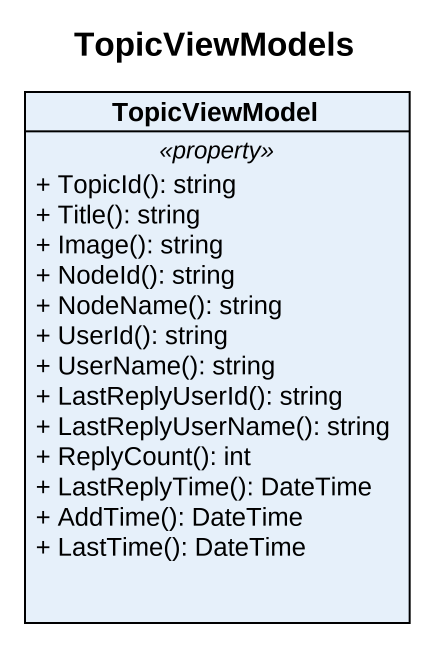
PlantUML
@startuml
title TopicViewModels
hide circle
hide empty members
skinparam classAttributeIconSize 0
class TopicViewModel {
  .. <<property>> ..
  + TopicId(): string
  + Title(): string
  + Image(): string
  + NodeId(): string
  + NodeName(): string
  + UserId(): string
  + UserName(): string
  + LastReplyUserId(): string
  + LastReplyUserName(): string
  + ReplyCount(): int
  + LastReplyTime(): DateTime
  + AddTime(): DateTime
  + LastTime(): DateTime
}
@enduml
